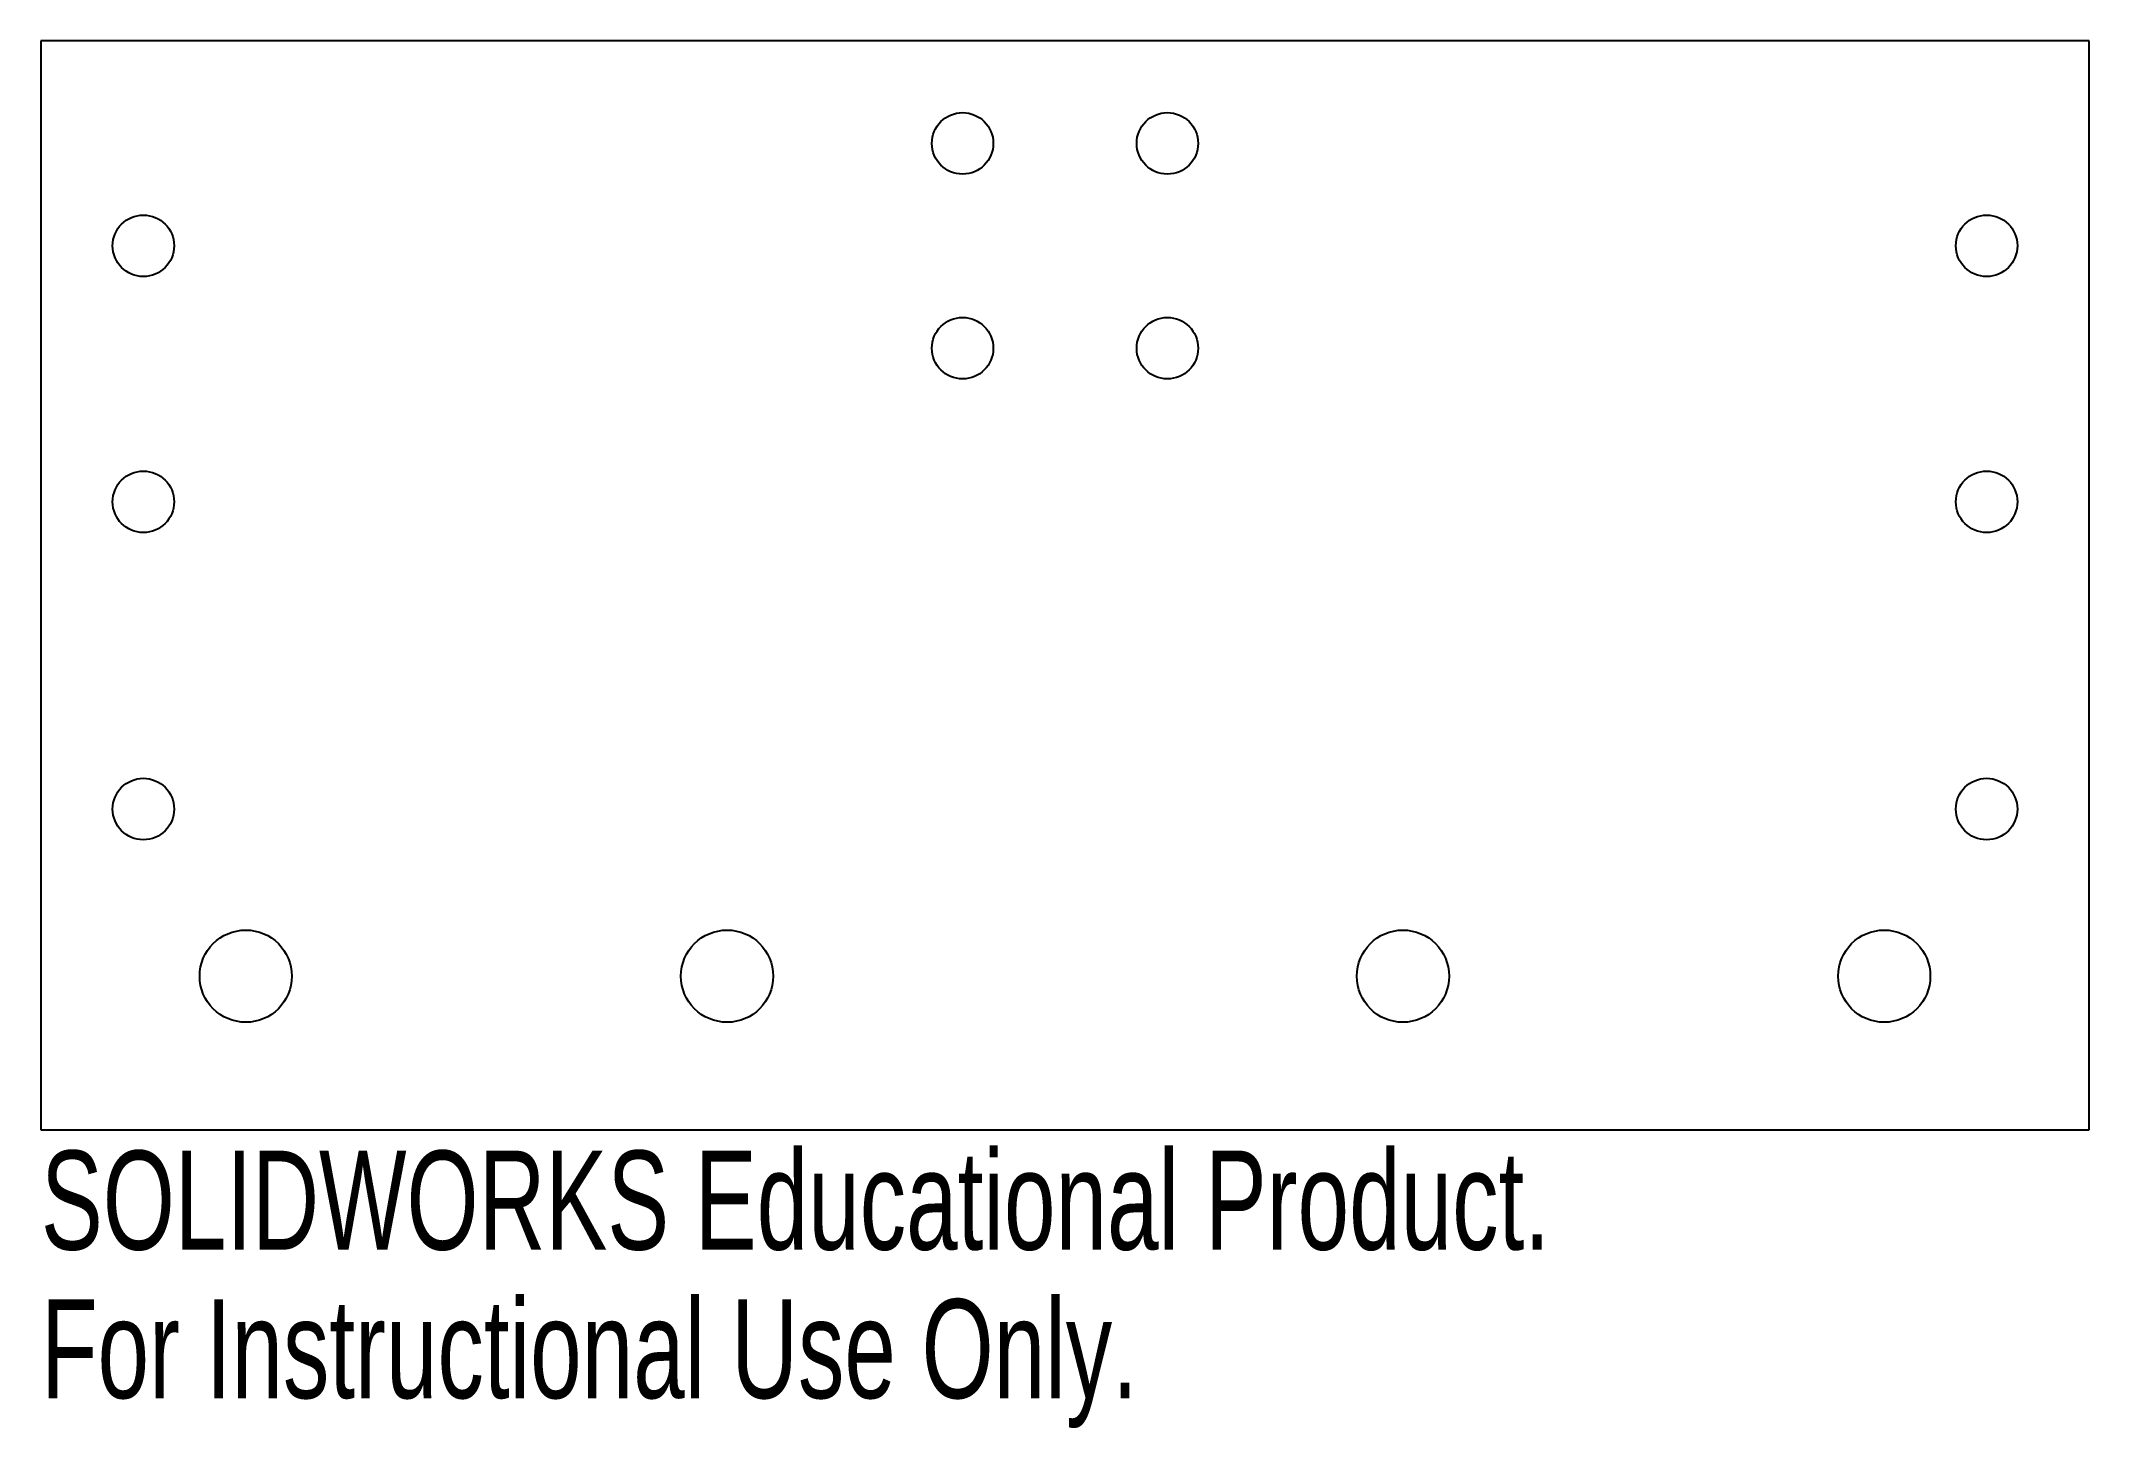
# Model space of a CAD drawing. Header units: millimetres. Extents: x -50 to 50, y -41 to 27.
import ezdxf

# ---------------------------------------------------------------- set-up
doc = ezdxf.new("R2010")
doc.units = ezdxf.units.MM
doc.styles.add('SLDTEXTSTYLE0', font='TXT', dxfattribs={"width": 0.7})

msp = doc.modelspace()

# ---------------------------------------------------------------- linework, layer by layer
at = {"color": 7, "linetype": 'Continuous', "lineweight": 25}
for p, q in [((-50, 26.58), (-50, -26.58)), ((50, 26.58), (-50, 26.58)), ((50, -26.58), (50, 26.58)), ((-50, -26.58), (50, -26.58))]:
    msp.add_line(p, q, dxfattribs=at)
for centre, radius in [((-5, 21.58), 1.5), ((5, 21.58), 1.5), ((-45, 16.58), 1.5), ((45, 16.58), 1.5), ((-5, 11.58), 1.5), ((5, 11.58), 1.5), ((-45, 4.08), 1.5), ((45, 4.08), 1.5), ((-45, -10.92), 1.5), ((45, -10.92), 1.5), ((-40, -19.08), 2.25), ((-16.5, -19.08), 2.25), ((16.5, -19.08), 2.25), ((40, -19.08), 2.25)]:
    msp.add_circle(centre, radius, dxfattribs=at)

# ---------------------------------------------------------------- texts
at = {"color": 7, "linetype": 'Continuous', "char_height": 4.8336, "attachment_point": 1, "style": 'SLDTEXTSTYLE0'}
for s, insert in [('SOLIDWORKS Educational Product.', (-50, -27.6)), ('For Instructional Use Only.', (-50, -34.85))]:
    msp.add_mtext(s, dxfattribs=dict(at, insert=insert))

doc.saveas('drawing.dxf')
